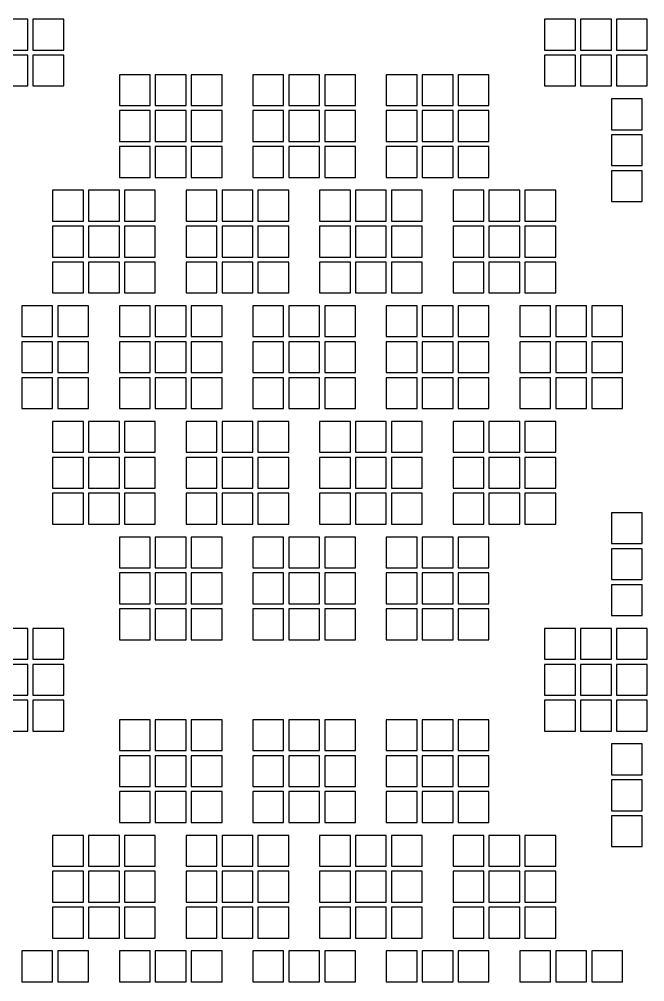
# Model space of a CAD drawing. Extents: x -49 to 54, y -38 to 38.
# Drawn here: x 27.16 to 33.25, y -1.37 to 8 of the extents above; entities that cross this region are included whole.
import ezdxf

# ---------------------------------------------------------------- set-up
doc = ezdxf.new("R2010")
doc.units = 0
doc.layers.add('BACK_LAYER', color=5, linetype='CONTINUOUS')

msp = doc.modelspace()

# ---------------------------------------------------------------- linework, layer by layer
at = {"layer": 'BACK_LAYER'}
for points in [[(26.9384, 7.7046), (27.2384, 7.7046), (27.2384, 8.0046), (26.9384, 8.0046)], [(27.2884, 7.7046), (27.5884, 7.7046), (27.5884, 8.0046), (27.2884, 8.0046)], [(32.2721, 7.7046), (32.5721, 7.7046), (32.5721, 8.0046), (32.2721, 8.0046)], [(32.6221, 7.7046), (32.9221, 7.7046), (32.9221, 8.0046), (32.6221, 8.0046)], [(32.9721, 7.7046), (33.2721, 7.7046), (33.2721, 8.0046), (32.9721, 8.0046)], [(26.9384, 7.3546), (27.2384, 7.3546), (27.2384, 7.6546), (26.9384, 7.6546)], [(27.2884, 7.3546), (27.5884, 7.3546), (27.5884, 7.6546), (27.2884, 7.6546)], [(32.2721, 7.3546), (32.5721, 7.3546), (32.5721, 7.6546), (32.2721, 7.6546)], [(32.6221, 7.3546), (32.9221, 7.3546), (32.9221, 7.6546), (32.6221, 7.6546)], [(32.9721, 7.3546), (33.2721, 7.3546), (33.2721, 7.6546), (32.9721, 7.6546)], [(28.1302, 7.1645), (28.4302, 7.1645), (28.4302, 7.4645), (28.1302, 7.4645)], [(28.4802, 7.1645), (28.7802, 7.1645), (28.7802, 7.4645), (28.4802, 7.4645)], [(28.8302, 7.1645), (29.1302, 7.1645), (29.1302, 7.4645), (28.8302, 7.4645)], [(29.4302, 7.1645), (29.7302, 7.1645), (29.7302, 7.4645), (29.4302, 7.4645)], [(29.7802, 7.1645), (30.0802, 7.1645), (30.0802, 7.4645), (29.7802, 7.4645)], [(30.1302, 7.1645), (30.4302, 7.1645), (30.4302, 7.4645), (30.1302, 7.4645)], [(30.7302, 7.1645), (31.0302, 7.1645), (31.0302, 7.4645), (30.7302, 7.4645)], [(31.0802, 7.1645), (31.3802, 7.1645), (31.3802, 7.4645), (31.0802, 7.4645)], [(31.4302, 7.1645), (31.7302, 7.1645), (31.7302, 7.4645), (31.4302, 7.4645)], [(32.9221, 6.9288), (33.2221, 6.9288), (33.2221, 7.2288), (32.9221, 7.2288)], [(28.1302, 6.8145), (28.4302, 6.8145), (28.4302, 7.1145), (28.1302, 7.1145)], [(28.4802, 6.8145), (28.7802, 6.8145), (28.7802, 7.1145), (28.4802, 7.1145)], [(28.8302, 6.8145), (29.1302, 6.8145), (29.1302, 7.1145), (28.8302, 7.1145)], [(29.4302, 6.8145), (29.7302, 6.8145), (29.7302, 7.1145), (29.4302, 7.1145)], [(29.7802, 6.8145), (30.0802, 6.8145), (30.0802, 7.1145), (29.7802, 7.1145)], [(30.1302, 6.8145), (30.4302, 6.8145), (30.4302, 7.1145), (30.1302, 7.1145)], [(30.7302, 6.8145), (31.0302, 6.8145), (31.0302, 7.1145), (30.7302, 7.1145)], [(31.0802, 6.8145), (31.3802, 6.8145), (31.3802, 7.1145), (31.0802, 7.1145)], [(31.4302, 6.8145), (31.7302, 6.8145), (31.7302, 7.1145), (31.4302, 7.1145)], [(32.9221, 6.5788), (33.2221, 6.5788), (33.2221, 6.8788), (32.9221, 6.8788)], [(28.1302, 6.4645), (28.4302, 6.4645), (28.4302, 6.7645), (28.1302, 6.7645)], [(28.4802, 6.4645), (28.7802, 6.4645), (28.7802, 6.7645), (28.4802, 6.7645)], [(28.8302, 6.4645), (29.1302, 6.4645), (29.1302, 6.7645), (28.8302, 6.7645)], [(29.4302, 6.4645), (29.7302, 6.4645), (29.7302, 6.7645), (29.4302, 6.7645)], [(29.7802, 6.4645), (30.0802, 6.4645), (30.0802, 6.7645), (29.7802, 6.7645)], [(30.1302, 6.4645), (30.4302, 6.4645), (30.4302, 6.7645), (30.1302, 6.7645)], [(30.7302, 6.4645), (31.0302, 6.4645), (31.0302, 6.7645), (30.7302, 6.7645)], [(31.0802, 6.4645), (31.3802, 6.4645), (31.3802, 6.7645), (31.0802, 6.7645)], [(31.4302, 6.4645), (31.7302, 6.4645), (31.7302, 6.7645), (31.4302, 6.7645)], [(32.9221, 6.2288), (33.2221, 6.2288), (33.2221, 6.5288), (32.9221, 6.5288)], [(27.4802, 6.0386), (27.7802, 6.0386), (27.7802, 6.3386), (27.4802, 6.3386)], [(27.8302, 6.0386), (28.1302, 6.0386), (28.1302, 6.3386), (27.8302, 6.3386)], [(28.1802, 6.0386), (28.4802, 6.0386), (28.4802, 6.3386), (28.1802, 6.3386)], [(28.7802, 6.0386), (29.0802, 6.0386), (29.0802, 6.3386), (28.7802, 6.3386)], [(29.1302, 6.0386), (29.4302, 6.0386), (29.4302, 6.3386), (29.1302, 6.3386)], [(29.4802, 6.0386), (29.7802, 6.0386), (29.7802, 6.3386), (29.4802, 6.3386)], [(30.0802, 6.0386), (30.3802, 6.0386), (30.3802, 6.3386), (30.0802, 6.3386)], [(30.4302, 6.0386), (30.7302, 6.0386), (30.7302, 6.3386), (30.4302, 6.3386)], [(30.7802, 6.0386), (31.0802, 6.0386), (31.0802, 6.3386), (30.7802, 6.3386)], [(31.3802, 6.0386), (31.6802, 6.0386), (31.6802, 6.3386), (31.3802, 6.3386)], [(31.7302, 6.0386), (32.0302, 6.0386), (32.0302, 6.3386), (31.7302, 6.3386)], [(32.0802, 6.0386), (32.3802, 6.0386), (32.3802, 6.3386), (32.0802, 6.3386)], [(27.4802, 5.6886), (27.7802, 5.6886), (27.7802, 5.9886), (27.4802, 5.9886)], [(27.8302, 5.6886), (28.1302, 5.6886), (28.1302, 5.9886), (27.8302, 5.9886)], [(28.1802, 5.6886), (28.4802, 5.6886), (28.4802, 5.9886), (28.1802, 5.9886)], [(28.7802, 5.6886), (29.0802, 5.6886), (29.0802, 5.9886), (28.7802, 5.9886)], [(29.1302, 5.6886), (29.4302, 5.6886), (29.4302, 5.9886), (29.1302, 5.9886)], [(29.4802, 5.6886), (29.7802, 5.6886), (29.7802, 5.9886), (29.4802, 5.9886)], [(30.0802, 5.6886), (30.3802, 5.6886), (30.3802, 5.9886), (30.0802, 5.9886)], [(30.4302, 5.6886), (30.7302, 5.6886), (30.7302, 5.9886), (30.4302, 5.9886)], [(30.7802, 5.6886), (31.0802, 5.6886), (31.0802, 5.9886), (30.7802, 5.9886)], [(31.3802, 5.6886), (31.6802, 5.6886), (31.6802, 5.9886), (31.3802, 5.9886)], [(31.7302, 5.6886), (32.0302, 5.6886), (32.0302, 5.9886), (31.7302, 5.9886)], [(32.0802, 5.6886), (32.3802, 5.6886), (32.3802, 5.9886), (32.0802, 5.9886)], [(27.4802, 5.3386), (27.7802, 5.3386), (27.7802, 5.6386), (27.4802, 5.6386)], [(27.8302, 5.3386), (28.1302, 5.3386), (28.1302, 5.6386), (27.8302, 5.6386)], [(28.1802, 5.3386), (28.4802, 5.3386), (28.4802, 5.6386), (28.1802, 5.6386)], [(28.7802, 5.3386), (29.0802, 5.3386), (29.0802, 5.6386), (28.7802, 5.6386)], [(29.1302, 5.3386), (29.4302, 5.3386), (29.4302, 5.6386), (29.1302, 5.6386)], [(29.4802, 5.3386), (29.7802, 5.3386), (29.7802, 5.6386), (29.4802, 5.6386)], [(30.0802, 5.3386), (30.3802, 5.3386), (30.3802, 5.6386), (30.0802, 5.6386)], [(30.4302, 5.3386), (30.7302, 5.3386), (30.7302, 5.6386), (30.4302, 5.6386)], [(30.7802, 5.3386), (31.0802, 5.3386), (31.0802, 5.6386), (30.7802, 5.6386)], [(31.3802, 5.3386), (31.6802, 5.3386), (31.6802, 5.6386), (31.3802, 5.6386)], [(31.7302, 5.3386), (32.0302, 5.3386), (32.0302, 5.6386), (31.7302, 5.6386)], [(32.0802, 5.3386), (32.3802, 5.3386), (32.3802, 5.6386), (32.0802, 5.6386)], [(27.1802, 4.9128), (27.4802, 4.9128), (27.4802, 5.2128), (27.1802, 5.2128)], [(27.5302, 4.9128), (27.8302, 4.9128), (27.8302, 5.2128), (27.5302, 5.2128)], [(28.1302, 4.9128), (28.4302, 4.9128), (28.4302, 5.2128), (28.1302, 5.2128)], [(28.4802, 4.9128), (28.7802, 4.9128), (28.7802, 5.2128), (28.4802, 5.2128)], [(28.8302, 4.9128), (29.1302, 4.9128), (29.1302, 5.2128), (28.8302, 5.2128)], [(29.4302, 4.9128), (29.7302, 4.9128), (29.7302, 5.2128), (29.4302, 5.2128)], [(29.7802, 4.9128), (30.0802, 4.9128), (30.0802, 5.2128), (29.7802, 5.2128)], [(30.1302, 4.9128), (30.4302, 4.9128), (30.4302, 5.2128), (30.1302, 5.2128)], [(30.7302, 4.9128), (31.0302, 4.9128), (31.0302, 5.2128), (30.7302, 5.2128)], [(31.0802, 4.9128), (31.3802, 4.9128), (31.3802, 5.2128), (31.0802, 5.2128)], [(31.4302, 4.9128), (31.7302, 4.9128), (31.7302, 5.2128), (31.4302, 5.2128)], [(32.0302, 4.9128), (32.3302, 4.9128), (32.3302, 5.2128), (32.0302, 5.2128)], [(32.3802, 4.9128), (32.6802, 4.9128), (32.6802, 5.2128), (32.3802, 5.2128)], [(32.7302, 4.9128), (33.0302, 4.9128), (33.0302, 5.2128), (32.7302, 5.2128)], [(27.1802, 4.5628), (27.4802, 4.5628), (27.4802, 4.8628), (27.1802, 4.8628)], [(27.5302, 4.5628), (27.8302, 4.5628), (27.8302, 4.8628), (27.5302, 4.8628)], [(28.1302, 4.5628), (28.4302, 4.5628), (28.4302, 4.8628), (28.1302, 4.8628)], [(28.4802, 4.5628), (28.7802, 4.5628), (28.7802, 4.8628), (28.4802, 4.8628)], [(28.8302, 4.5628), (29.1302, 4.5628), (29.1302, 4.8628), (28.8302, 4.8628)], [(29.4302, 4.5628), (29.7302, 4.5628), (29.7302, 4.8628), (29.4302, 4.8628)], [(29.7802, 4.5628), (30.0802, 4.5628), (30.0802, 4.8628), (29.7802, 4.8628)], [(30.1302, 4.5628), (30.4302, 4.5628), (30.4302, 4.8628), (30.1302, 4.8628)], [(30.7302, 4.5628), (31.0302, 4.5628), (31.0302, 4.8628), (30.7302, 4.8628)], [(31.0802, 4.5628), (31.3802, 4.5628), (31.3802, 4.8628), (31.0802, 4.8628)], [(31.4302, 4.5628), (31.7302, 4.5628), (31.7302, 4.8628), (31.4302, 4.8628)], [(32.0302, 4.5628), (32.3302, 4.5628), (32.3302, 4.8628), (32.0302, 4.8628)], [(32.3802, 4.5628), (32.6802, 4.5628), (32.6802, 4.8628), (32.3802, 4.8628)], [(32.7302, 4.5628), (33.0302, 4.5628), (33.0302, 4.8628), (32.7302, 4.8628)], [(27.1802, 4.2128), (27.4802, 4.2128), (27.4802, 4.5128), (27.1802, 4.5128)], [(27.5302, 4.2128), (27.8302, 4.2128), (27.8302, 4.5128), (27.5302, 4.5128)], [(28.1302, 4.2128), (28.4302, 4.2128), (28.4302, 4.5128), (28.1302, 4.5128)], [(28.4802, 4.2128), (28.7802, 4.2128), (28.7802, 4.5128), (28.4802, 4.5128)], [(28.8302, 4.2128), (29.1302, 4.2128), (29.1302, 4.5128), (28.8302, 4.5128)], [(29.4302, 4.2128), (29.7302, 4.2128), (29.7302, 4.5128), (29.4302, 4.5128)], [(29.7802, 4.2128), (30.0802, 4.2128), (30.0802, 4.5128), (29.7802, 4.5128)], [(30.1302, 4.2128), (30.4302, 4.2128), (30.4302, 4.5128), (30.1302, 4.5128)], [(30.7302, 4.2128), (31.0302, 4.2128), (31.0302, 4.5128), (30.7302, 4.5128)], [(31.0802, 4.2128), (31.3802, 4.2128), (31.3802, 4.5128), (31.0802, 4.5128)], [(31.4302, 4.2128), (31.7302, 4.2128), (31.7302, 4.5128), (31.4302, 4.5128)], [(32.0302, 4.2128), (32.3302, 4.2128), (32.3302, 4.5128), (32.0302, 4.5128)], [(32.3802, 4.2128), (32.6802, 4.2128), (32.6802, 4.5128), (32.3802, 4.5128)], [(32.7302, 4.2128), (33.0302, 4.2128), (33.0302, 4.5128), (32.7302, 4.5128)], [(27.4802, 3.787), (27.7802, 3.787), (27.7802, 4.087), (27.4802, 4.087)], [(27.8302, 3.787), (28.1302, 3.787), (28.1302, 4.087), (27.8302, 4.087)], [(28.1802, 3.787), (28.4802, 3.787), (28.4802, 4.087), (28.1802, 4.087)], [(28.7802, 3.787), (29.0802, 3.787), (29.0802, 4.087), (28.7802, 4.087)], [(29.1302, 3.787), (29.4302, 3.787), (29.4302, 4.087), (29.1302, 4.087)], [(29.4802, 3.787), (29.7802, 3.787), (29.7802, 4.087), (29.4802, 4.087)], [(30.0802, 3.787), (30.3802, 3.787), (30.3802, 4.087), (30.0802, 4.087)], [(30.4302, 3.787), (30.7302, 3.787), (30.7302, 4.087), (30.4302, 4.087)], [(30.7802, 3.787), (31.0802, 3.787), (31.0802, 4.087), (30.7802, 4.087)], [(31.3802, 3.787), (31.6802, 3.787), (31.6802, 4.087), (31.3802, 4.087)], [(31.7302, 3.787), (32.0302, 3.787), (32.0302, 4.087), (31.7302, 4.087)], [(32.0802, 3.787), (32.3802, 3.787), (32.3802, 4.087), (32.0802, 4.087)], [(27.4802, 3.437), (27.7802, 3.437), (27.7802, 3.737), (27.4802, 3.737)], [(27.8302, 3.437), (28.1302, 3.437), (28.1302, 3.737), (27.8302, 3.737)], [(28.1802, 3.437), (28.4802, 3.437), (28.4802, 3.737), (28.1802, 3.737)], [(28.7802, 3.437), (29.0802, 3.437), (29.0802, 3.737), (28.7802, 3.737)], [(29.1302, 3.437), (29.4302, 3.437), (29.4302, 3.737), (29.1302, 3.737)], [(29.4802, 3.437), (29.7802, 3.437), (29.7802, 3.737), (29.4802, 3.737)], [(30.0802, 3.437), (30.3802, 3.437), (30.3802, 3.737), (30.0802, 3.737)], [(30.4302, 3.437), (30.7302, 3.437), (30.7302, 3.737), (30.4302, 3.737)], [(30.7802, 3.437), (31.0802, 3.437), (31.0802, 3.737), (30.7802, 3.737)], [(31.3802, 3.437), (31.6802, 3.437), (31.6802, 3.737), (31.3802, 3.737)], [(31.7302, 3.437), (32.0302, 3.437), (32.0302, 3.737), (31.7302, 3.737)], [(32.0802, 3.437), (32.3802, 3.437), (32.3802, 3.737), (32.0802, 3.737)], [(27.4802, 3.087), (27.7802, 3.087), (27.7802, 3.387), (27.4802, 3.387)], [(27.8302, 3.087), (28.1302, 3.087), (28.1302, 3.387), (27.8302, 3.387)], [(28.1802, 3.087), (28.4802, 3.087), (28.4802, 3.387), (28.1802, 3.387)], [(28.7802, 3.087), (29.0802, 3.087), (29.0802, 3.387), (28.7802, 3.387)], [(29.1302, 3.087), (29.4302, 3.087), (29.4302, 3.387), (29.1302, 3.387)], [(29.4802, 3.087), (29.7802, 3.087), (29.7802, 3.387), (29.4802, 3.387)], [(30.0802, 3.087), (30.3802, 3.087), (30.3802, 3.387), (30.0802, 3.387)], [(30.4302, 3.087), (30.7302, 3.087), (30.7302, 3.387), (30.4302, 3.387)], [(30.7802, 3.087), (31.0802, 3.087), (31.0802, 3.387), (30.7802, 3.387)], [(31.3802, 3.087), (31.6802, 3.087), (31.6802, 3.387), (31.3802, 3.387)], [(31.7302, 3.087), (32.0302, 3.087), (32.0302, 3.387), (31.7302, 3.387)], [(32.0802, 3.087), (32.3802, 3.087), (32.3802, 3.387), (32.0802, 3.387)], [(32.9221, 2.8968), (33.2221, 2.8968), (33.2221, 3.1968), (32.9221, 3.1968)], [(28.1302, 2.6611), (28.4302, 2.6611), (28.4302, 2.9611), (28.1302, 2.9611)], [(28.4802, 2.6611), (28.7802, 2.6611), (28.7802, 2.9611), (28.4802, 2.9611)], [(28.8302, 2.6611), (29.1302, 2.6611), (29.1302, 2.9611), (28.8302, 2.9611)], [(29.4302, 2.6611), (29.7302, 2.6611), (29.7302, 2.9611), (29.4302, 2.9611)], [(29.7802, 2.6611), (30.0802, 2.6611), (30.0802, 2.9611), (29.7802, 2.9611)], [(30.1302, 2.6611), (30.4302, 2.6611), (30.4302, 2.9611), (30.1302, 2.9611)], [(30.7302, 2.6611), (31.0302, 2.6611), (31.0302, 2.9611), (30.7302, 2.9611)], [(31.0802, 2.6611), (31.3802, 2.6611), (31.3802, 2.9611), (31.0802, 2.9611)], [(31.4302, 2.6611), (31.7302, 2.6611), (31.7302, 2.9611), (31.4302, 2.9611)], [(32.9221, 2.5468), (33.2221, 2.5468), (33.2221, 2.8468), (32.9221, 2.8468)], [(28.1302, 2.3111), (28.4302, 2.3111), (28.4302, 2.6111), (28.1302, 2.6111)], [(28.4802, 2.3111), (28.7802, 2.3111), (28.7802, 2.6111), (28.4802, 2.6111)], [(28.8302, 2.3111), (29.1302, 2.3111), (29.1302, 2.6111), (28.8302, 2.6111)], [(29.4302, 2.3111), (29.7302, 2.3111), (29.7302, 2.6111), (29.4302, 2.6111)], [(29.7802, 2.3111), (30.0802, 2.3111), (30.0802, 2.6111), (29.7802, 2.6111)], [(30.1302, 2.3111), (30.4302, 2.3111), (30.4302, 2.6111), (30.1302, 2.6111)], [(30.7302, 2.3111), (31.0302, 2.3111), (31.0302, 2.6111), (30.7302, 2.6111)], [(31.0802, 2.3111), (31.3802, 2.3111), (31.3802, 2.6111), (31.0802, 2.6111)], [(31.4302, 2.3111), (31.7302, 2.3111), (31.7302, 2.6111), (31.4302, 2.6111)], [(32.9221, 2.1968), (33.2221, 2.1968), (33.2221, 2.4968), (32.9221, 2.4968)], [(28.1302, 1.9611), (28.4302, 1.9611), (28.4302, 2.2611), (28.1302, 2.2611)], [(28.4802, 1.9611), (28.7802, 1.9611), (28.7802, 2.2611), (28.4802, 2.2611)], [(28.8302, 1.9611), (29.1302, 1.9611), (29.1302, 2.2611), (28.8302, 2.2611)], [(29.4302, 1.9611), (29.7302, 1.9611), (29.7302, 2.2611), (29.4302, 2.2611)], [(29.7802, 1.9611), (30.0802, 1.9611), (30.0802, 2.2611), (29.7802, 2.2611)], [(30.1302, 1.9611), (30.4302, 1.9611), (30.4302, 2.2611), (30.1302, 2.2611)], [(30.7302, 1.9611), (31.0302, 1.9611), (31.0302, 2.2611), (30.7302, 2.2611)], [(31.0802, 1.9611), (31.3802, 1.9611), (31.3802, 2.2611), (31.0802, 2.2611)], [(31.4302, 1.9611), (31.7302, 1.9611), (31.7302, 2.2611), (31.4302, 2.2611)], [(26.9384, 1.7709), (27.2384, 1.7709), (27.2384, 2.0709), (26.9384, 2.0709)], [(27.2884, 1.7709), (27.5884, 1.7709), (27.5884, 2.0709), (27.2884, 2.0709)], [(32.2721, 1.7709), (32.5721, 1.7709), (32.5721, 2.0709), (32.2721, 2.0709)], [(32.6221, 1.7709), (32.9221, 1.7709), (32.9221, 2.0709), (32.6221, 2.0709)], [(32.9721, 1.7709), (33.2721, 1.7709), (33.2721, 2.0709), (32.9721, 2.0709)], [(26.9384, 1.4209), (27.2384, 1.4209), (27.2384, 1.7209), (26.9384, 1.7209)], [(27.2884, 1.4209), (27.5884, 1.4209), (27.5884, 1.7209), (27.2884, 1.7209)], [(32.2721, 1.4209), (32.5721, 1.4209), (32.5721, 1.7209), (32.2721, 1.7209)], [(32.6221, 1.4209), (32.9221, 1.4209), (32.9221, 1.7209), (32.6221, 1.7209)], [(32.9721, 1.4209), (33.2721, 1.4209), (33.2721, 1.7209), (32.9721, 1.7209)], [(26.9384, 1.0709), (27.2384, 1.0709), (27.2384, 1.3709), (26.9384, 1.3709)], [(27.2884, 1.0709), (27.5884, 1.0709), (27.5884, 1.3709), (27.2884, 1.3709)], [(32.2721, 1.0709), (32.5721, 1.0709), (32.5721, 1.3709), (32.2721, 1.3709)], [(32.6221, 1.0709), (32.9221, 1.0709), (32.9221, 1.3709), (32.6221, 1.3709)], [(32.9721, 1.0709), (33.2721, 1.0709), (33.2721, 1.3709), (32.9721, 1.3709)], [(28.1302, 0.8807), (28.4302, 0.8807), (28.4302, 1.1807), (28.1302, 1.1807)], [(28.4802, 0.8807), (28.7802, 0.8807), (28.7802, 1.1807), (28.4802, 1.1807)], [(28.8302, 0.8807), (29.1302, 0.8807), (29.1302, 1.1807), (28.8302, 1.1807)], [(29.4302, 0.8807), (29.7302, 0.8807), (29.7302, 1.1807), (29.4302, 1.1807)], [(29.7802, 0.8807), (30.0802, 0.8807), (30.0802, 1.1807), (29.7802, 1.1807)], [(30.1302, 0.8807), (30.4302, 0.8807), (30.4302, 1.1807), (30.1302, 1.1807)], [(30.7302, 0.8807), (31.0302, 0.8807), (31.0302, 1.1807), (30.7302, 1.1807)], [(31.0802, 0.8807), (31.3802, 0.8807), (31.3802, 1.1807), (31.0802, 1.1807)], [(31.4302, 0.8807), (31.7302, 0.8807), (31.7302, 1.1807), (31.4302, 1.1807)], [(32.9221, 0.6451), (33.2221, 0.6451), (33.2221, 0.9451), (32.9221, 0.9451)], [(28.1302, 0.5307), (28.4302, 0.5307), (28.4302, 0.8307), (28.1302, 0.8307)], [(28.4802, 0.5307), (28.7802, 0.5307), (28.7802, 0.8307), (28.4802, 0.8307)], [(28.8302, 0.5307), (29.1302, 0.5307), (29.1302, 0.8307), (28.8302, 0.8307)], [(29.4302, 0.5307), (29.7302, 0.5307), (29.7302, 0.8307), (29.4302, 0.8307)], [(29.7802, 0.5307), (30.0802, 0.5307), (30.0802, 0.8307), (29.7802, 0.8307)], [(30.1302, 0.5307), (30.4302, 0.5307), (30.4302, 0.8307), (30.1302, 0.8307)], [(30.7302, 0.5307), (31.0302, 0.5307), (31.0302, 0.8307), (30.7302, 0.8307)], [(31.0802, 0.5307), (31.3802, 0.5307), (31.3802, 0.8307), (31.0802, 0.8307)], [(31.4302, 0.5307), (31.7302, 0.5307), (31.7302, 0.8307), (31.4302, 0.8307)], [(32.9221, 0.2951), (33.2221, 0.2951), (33.2221, 0.5951), (32.9221, 0.5951)], [(28.1302, 0.1807), (28.4302, 0.1807), (28.4302, 0.4807), (28.1302, 0.4807)], [(28.4802, 0.1807), (28.7802, 0.1807), (28.7802, 0.4807), (28.4802, 0.4807)], [(28.8302, 0.1807), (29.1302, 0.1807), (29.1302, 0.4807), (28.8302, 0.4807)], [(29.4302, 0.1807), (29.7302, 0.1807), (29.7302, 0.4807), (29.4302, 0.4807)], [(29.7802, 0.1807), (30.0802, 0.1807), (30.0802, 0.4807), (29.7802, 0.4807)], [(30.1302, 0.1807), (30.4302, 0.1807), (30.4302, 0.4807), (30.1302, 0.4807)], [(30.7302, 0.1807), (31.0302, 0.1807), (31.0302, 0.4807), (30.7302, 0.4807)], [(31.0802, 0.1807), (31.3802, 0.1807), (31.3802, 0.4807), (31.0802, 0.4807)], [(31.4302, 0.1807), (31.7302, 0.1807), (31.7302, 0.4807), (31.4302, 0.4807)], [(32.9221, -0.0549), (33.2221, -0.0549), (33.2221, 0.2451), (32.9221, 0.2451)], [(27.4802, -0.2451), (27.7802, -0.2451), (27.7802, 0.0549), (27.4802, 0.0549)], [(27.8302, -0.2451), (28.1302, -0.2451), (28.1302, 0.0549), (27.8302, 0.0549)], [(28.1802, -0.2451), (28.4802, -0.2451), (28.4802, 0.0549), (28.1802, 0.0549)], [(28.7802, -0.2451), (29.0802, -0.2451), (29.0802, 0.0549), (28.7802, 0.0549)], [(29.1302, -0.2451), (29.4302, -0.2451), (29.4302, 0.0549), (29.1302, 0.0549)], [(29.4802, -0.2451), (29.7802, -0.2451), (29.7802, 0.0549), (29.4802, 0.0549)], [(30.0802, -0.2451), (30.3802, -0.2451), (30.3802, 0.0549), (30.0802, 0.0549)], [(30.4302, -0.2451), (30.7302, -0.2451), (30.7302, 0.0549), (30.4302, 0.0549)], [(30.7802, -0.2451), (31.0802, -0.2451), (31.0802, 0.0549), (30.7802, 0.0549)], [(31.3802, -0.2451), (31.6802, -0.2451), (31.6802, 0.0549), (31.3802, 0.0549)], [(31.7302, -0.2451), (32.0302, -0.2451), (32.0302, 0.0549), (31.7302, 0.0549)], [(32.0802, -0.2451), (32.3802, -0.2451), (32.3802, 0.0549), (32.0802, 0.0549)], [(27.4802, -0.5951), (27.7802, -0.5951), (27.7802, -0.2951), (27.4802, -0.2951)], [(27.8302, -0.5951), (28.1302, -0.5951), (28.1302, -0.2951), (27.8302, -0.2951)], [(28.1802, -0.5951), (28.4802, -0.5951), (28.4802, -0.2951), (28.1802, -0.2951)], [(28.7802, -0.5951), (29.0802, -0.5951), (29.0802, -0.2951), (28.7802, -0.2951)], [(29.1302, -0.5951), (29.4302, -0.5951), (29.4302, -0.2951), (29.1302, -0.2951)], [(29.4802, -0.5951), (29.7802, -0.5951), (29.7802, -0.2951), (29.4802, -0.2951)], [(30.0802, -0.5951), (30.3802, -0.5951), (30.3802, -0.2951), (30.0802, -0.2951)], [(30.4302, -0.5951), (30.7302, -0.5951), (30.7302, -0.2951), (30.4302, -0.2951)], [(30.7802, -0.5951), (31.0802, -0.5951), (31.0802, -0.2951), (30.7802, -0.2951)], [(31.3802, -0.5951), (31.6802, -0.5951), (31.6802, -0.2951), (31.3802, -0.2951)], [(31.7302, -0.5951), (32.0302, -0.5951), (32.0302, -0.2951), (31.7302, -0.2951)], [(32.0802, -0.5951), (32.3802, -0.5951), (32.3802, -0.2951), (32.0802, -0.2951)], [(27.4802, -0.9451), (27.7802, -0.9451), (27.7802, -0.6451), (27.4802, -0.6451)], [(27.8302, -0.9451), (28.1302, -0.9451), (28.1302, -0.6451), (27.8302, -0.6451)], [(28.1802, -0.9451), (28.4802, -0.9451), (28.4802, -0.6451), (28.1802, -0.6451)], [(28.7802, -0.9451), (29.0802, -0.9451), (29.0802, -0.6451), (28.7802, -0.6451)], [(29.1302, -0.9451), (29.4302, -0.9451), (29.4302, -0.6451), (29.1302, -0.6451)], [(29.4802, -0.9451), (29.7802, -0.9451), (29.7802, -0.6451), (29.4802, -0.6451)], [(30.0802, -0.9451), (30.3802, -0.9451), (30.3802, -0.6451), (30.0802, -0.6451)], [(30.4302, -0.9451), (30.7302, -0.9451), (30.7302, -0.6451), (30.4302, -0.6451)], [(30.7802, -0.9451), (31.0802, -0.9451), (31.0802, -0.6451), (30.7802, -0.6451)], [(31.3802, -0.9451), (31.6802, -0.9451), (31.6802, -0.6451), (31.3802, -0.6451)], [(31.7302, -0.9451), (32.0302, -0.9451), (32.0302, -0.6451), (31.7302, -0.6451)], [(32.0802, -0.9451), (32.3802, -0.9451), (32.3802, -0.6451), (32.0802, -0.6451)], [(27.1802, -1.3709), (27.4802, -1.3709), (27.4802, -1.0709), (27.1802, -1.0709)], [(27.5302, -1.3709), (27.8302, -1.3709), (27.8302, -1.0709), (27.5302, -1.0709)], [(28.1302, -1.3709), (28.4302, -1.3709), (28.4302, -1.0709), (28.1302, -1.0709)], [(28.4802, -1.3709), (28.7802, -1.3709), (28.7802, -1.0709), (28.4802, -1.0709)], [(28.8302, -1.3709), (29.1302, -1.3709), (29.1302, -1.0709), (28.8302, -1.0709)], [(29.4302, -1.3709), (29.7302, -1.3709), (29.7302, -1.0709), (29.4302, -1.0709)], [(29.7802, -1.3709), (30.0802, -1.3709), (30.0802, -1.0709), (29.7802, -1.0709)], [(30.1302, -1.3709), (30.4302, -1.3709), (30.4302, -1.0709), (30.1302, -1.0709)], [(30.7302, -1.3709), (31.0302, -1.3709), (31.0302, -1.0709), (30.7302, -1.0709)], [(31.0802, -1.3709), (31.3802, -1.3709), (31.3802, -1.0709), (31.0802, -1.0709)], [(31.4302, -1.3709), (31.7302, -1.3709), (31.7302, -1.0709), (31.4302, -1.0709)], [(32.0302, -1.3709), (32.3302, -1.3709), (32.3302, -1.0709), (32.0302, -1.0709)], [(32.3802, -1.3709), (32.6802, -1.3709), (32.6802, -1.0709), (32.3802, -1.0709)], [(32.7302, -1.3709), (33.0302, -1.3709), (33.0302, -1.0709), (32.7302, -1.0709)]]:
    msp.add_lwpolyline(points, close=True, dxfattribs=at)

doc.saveas('drawing.dxf')
